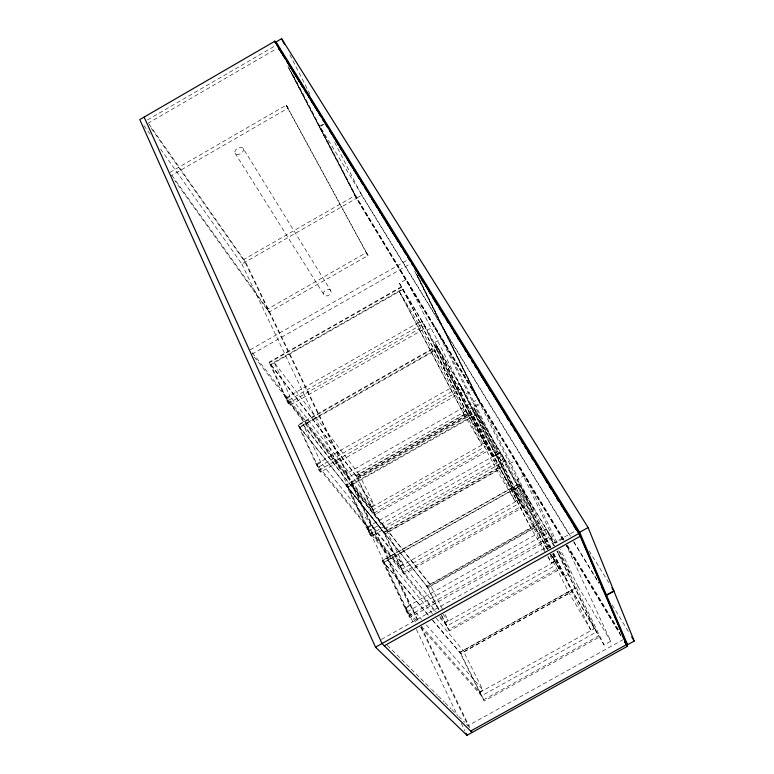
<?xml version="1.0" encoding="UTF-8"?>
<svg xmlns="http://www.w3.org/2000/svg" width="774" height="774" viewBox="0 0 774 774"><rect width="100%" height="100%" fill="white"/><g stroke="black" fill="none" stroke-linecap="round" stroke-linejoin="round"><path stroke-width="0.58" stroke-dasharray="3.87 2.9" d="M147.534 119.883L275.592 45.589M147.805 123.376L276.212 48.897M169.825 172.457L286.303 105.129L288.083 108.128L171.267 175.63M570.506 536.266L319.739 126.152L323.832 123.792M324.103 124.304L320.01 126.665L356.998 197.951L564.323 540.262M160.605 149.063L241.827 264.011L356.688 198.212L288.992 67.899M356.998 197.951L361.729 195.232L333.865 140.8M171.934 175.408L267.514 309.126L366.325 252.614L368.018 255.507L268.965 312.135L174.779 180.545M250.099 349.848L407.763 259.841M252.024 354.105L410.22 263.828M401.406 286.757L269.033 362.232L357.085 477.045L467.941 414.429L399.432 283.236L406.234 279.356L473.243 410.752L498.775 453.554L492.922 456.853L467.573 413.955L473.243 410.752M270.823 364.748L402.857 289.486M285.974 397.942L421.637 320.794L485.037 443.241L371.52 507.231L285.974 397.942L287.377 400.971L372.845 509.96L486.585 445.863L423.359 323.658L287.377 400.971M286.496 398.6L290.095 396.559L374.171 505.064L371.152 506.767M484.766 442.728L481.728 444.44L418.395 323.6L422.024 321.539M288.102 403.447L424.742 325.777L425.894 328.002L289.66 405.431L288.102 403.447L269.033 362.232M492.922 456.853L427.5 330.15L434.562 326.135L498.775 453.554M434.853 342.447L441.983 338.393L505.403 464.681L533.034 511.004L526.93 514.429L499.501 467.999L434.853 342.447L465.735 394.082L526.93 514.429M319.004 470.234L462.562 389.012L463.645 391.151L320.542 472.101L319.004 470.234L298.029 424.907L436.894 346.094L500.256 469.121L384.852 534.031L298.271 425.439L437.194 346.597M299.828 427.383L438.326 348.793M316.547 463.955L459.03 383.314L518.57 499.994L400.313 566.355L316.547 463.955L318.085 467.293L401.754 569.316L520.254 502.829L460.917 386.478L318.085 467.293M317.059 464.584L320.833 462.446L403.109 564.159L399.955 565.929M518.319 499.501L515.155 501.281L455.576 386.187L459.388 384.03M465.735 394.082L473.166 389.883L533.034 511.004M252.324 352.702L346.588 473.514L478.119 399.171L416.431 274.228M254.249 356.949L348.435 477.364L480.344 402.848L418.395 277.208M547.857 549.695L534.07 526.514L473.843 407.637L481.351 403.399L540.223 523.069L553.691 545.651M356.195 476.039L467.351 413.248M369.837 534.534L504.329 458.856L505.335 460.869L371.288 536.295L369.837 534.534L346.104 484.756L475.962 411.42L534.979 527.887L428.003 587.805L346.375 485.337L476.291 411.971M347.855 487.194L477.355 414.071M374.152 512.93L488.268 448.639L467.109 412.832L355.982 475.604L374.152 512.93L375.235 514.313L489.062 450.187L488.268 448.639M434.543 611.17L368.608 531.099L366.866 527.442L500.285 452.316L548.524 548.708M367.35 528.032L371.327 525.788L439.042 609.361M544.838 550.024L496.608 455.247L500.623 452.993M368.608 531.099L502.374 455.809L548.698 548.485M383.778 532.686L499.472 467.602M499.501 467.999L505.403 464.681M298.029 424.907L384.62 533.567L499.985 468.667M549.346 547.799L507.996 464.729L515.823 460.327L556.1 544.016M550.73 547.886L516.984 479.764L524.898 475.313L557.725 543.977M408.624 615.872L550.691 536.382L551.591 538.24L410.017 617.429L408.624 615.872L382.259 560.589L519.18 483.682L550.566 547.083M519.286 483.866L382.356 560.782L428.796 615.746M383.788 562.475L520.254 485.83M403.215 572.605L522.111 505.906L499.201 467.148L383.546 532.212L403.215 572.605L404.26 573.882L522.856 507.367L522.111 505.906M426.996 586.537L540.223 523.069M346.104 484.756L427.741 587.292L534.689 527.404M415.919 621.735L407.114 611.789L405.17 607.716L546.047 528.855L554.484 546.202M405.634 608.248L409.833 605.897L421.627 619.471M550.159 548.04L542.11 531.844L546.357 529.474M407.114 611.789L548.369 532.735L554.658 545.68M381.398 639.401L575.488 530.867M563.22 538.598L554.948 543.232L516.984 479.764M444.886 622.46L448.165 620.632L444.992 614.295M547.818 556.835L551.417 562.95L554.726 561.102M439.884 616.375L445.205 622.857L554.948 561.556L551.204 554.058M439.903 617.681L446.801 626.06L556.777 564.643L551.388 553.874M441.199 615.069L448.485 629.688L558.838 568.068L550.508 553.971M448.485 629.688L449.452 630.868L559.515 569.422L558.838 568.068M550.478 554.29L563.849 576.92L570.215 573.37L559.234 550.546M459.833 652.492L578.043 586.479L560.328 549.424M432.589 620.168L460.704 653.459L572.392 591.21M479.512 692.004L482.947 690.098L463.104 650.46M568.368 591.781L590.901 630.104L594.364 628.178M421.52 626.263L479.822 692.362L594.558 628.594L556.903 551.165M420.717 627.153L481.563 695.845L596.551 631.961L557.28 551.069M483.44 699.889L598.853 635.783L571.744 589.904L459.756 652.327L483.44 699.889L484.36 700.925L599.444 637.002L598.853 635.783M553.41 553.294L571.618 590.059L604.068 644.984L610.725 641.288L566.258 545.157M623.515 639.459L468.106 725.702L465.551 723.158M387.348 645.322L430.702 688.473M431.553 689.315L437.503 695.245M438.355 696.087L444.305 702.008M445.156 702.86L451.107 708.781M451.958 709.623L457.908 715.544M458.75 716.395L464.71 722.316M405.17 607.716L417.873 622.122M426.348 624.908L482.947 690.098M382.259 560.589L428.709 615.572M432.676 620.342L460.791 653.624L572.479 591.375L553.226 552.452M432.443 613.705L387.774 559.989L409.833 605.897M436.197 618.145L463.181 650.624M366.866 527.442L436.081 611.741M442.844 614.053L448.165 620.632M303.505 425.303L386.845 530.954M351.725 485.008L430.199 584.747M359.146 474.375L274.102 362.28L290.095 396.559M143.945 125.485L150.195 134.328M148.937 123.975L245.493 261.912L418.599 621.348M151.249 128.3L245.116 262.231M235.093 153.213L323.842 294.604M589.062 550.778L608.751 582.648M243.268 148.492A4.721 3.164 -31.9 0 1 238.421 154.471A4.721 3.164 -31.9 0 1 235.857 149.624A4.721 3.164 -31.9 0 1 243.268 148.492L330.769 290.647A3.986 3.028 -31.9 0 1 326.822 295.939A3.986 3.028 -31.9 0 1 324.335 291.314A3.986 3.028 -31.9 0 1 330.769 290.647M573.65 541.413L599.018 583.006M361.729 195.232L570.032 536.024M573.805 542.197L598.979 583.383M612.195 605.007L629.813 633.829M567.458 545.438L620.071 632.31M563.549 540L355.092 195.57L243.771 259.445L417.747 621.048M566.674 545.167L619.887 633.084M354.966 195.638L563.385 540.088M566.51 545.254L621.27 635.899M562.891 539.768L356.35 198.308L287.744 66.361M566.655 545.97L621.106 635.996M399.432 283.236L427.5 330.15M473.843 407.637L507.996 464.729M425.894 328.002L402.596 289.031L270.6 364.273L289.66 405.431M463.645 391.151L438.026 348.3L299.586 426.861L320.542 472.101M505.335 460.869L477.026 413.519L347.584 486.614L371.288 536.295M551.591 538.24L520.147 485.646L383.691 562.282L410.017 617.429M557.367 551.814L570.215 573.37M578.043 586.479L610.725 641.288M418.395 323.6L399.055 291.053L464.129 414.516L481.728 444.44M455.576 386.187L434.32 350.399L496.376 469.344M496.608 455.247L473.127 415.725L530.741 527.781L544.819 551.736M542.11 531.844L516.035 487.959L547.324 550.033M287.928 108.215L286.157 105.216L367.892 255.584L366.199 252.692M547.779 549.346L533.963 525.972L426.745 586.034L438.568 609.786M496.105 468.889L515.155 501.281M286.303 105.129L368.018 255.507M399.326 291.508L464.381 414.932M293.191 74.981L319.739 126.152M287.889 66.274L356.562 198.289M473.446 416.267L531.022 528.274M289.824 54.741L310.074 94.322M548.127 556.487L551.417 562.95M550.024 555.384L568.464 591.936M442.351 609.022L429.947 584.235L351.444 484.437L371.327 525.788M552.578 554.261L563.849 576.92M427.741 587.292L438.723 609.332M441.944 615.794L449.452 630.868M460.704 653.459L484.36 700.925M445.205 622.857L446.801 626.06M479.822 692.362L481.563 695.845M552.839 553.439L590.901 630.104M414.661 271.094L477.974 399.258M416.615 274.064L480.199 402.925M358.933 473.94L374.171 505.064M403.109 564.159L386.623 530.49L303.263 424.771L320.833 462.446M357.085 477.045L375.235 514.313M384.62 533.567L404.26 573.882M371.52 507.231L372.845 509.96M400.313 566.355L401.754 569.316M558.605 550.807L604.068 644.984M421.22 626.795L470.002 728.092M420.892 627.579L468.58 726.689M267.514 309.126L268.965 312.135M346.588 473.514L348.435 477.364M241.827 264.011L413.809 624.028M416.412 629.475L457.066 714.576M461.236 723.303L464.884 730.937M401.677 287.212L269.255 362.706L357.298 477.481L468.183 414.845L401.677 287.212"/><path stroke-width="1.16" d="M274.857 41.206L139.784 119.593L375.506 647.18L466.964 735.3L627.54 646.242L579.233 533.276L274.857 41.206L285.674 59.288M276.037 41.931L281.61 38.7L588.114 527.558L613.83 590.872L606.41 594.993L579.697 532.26L276.037 41.931L283.226 55.796M579.697 532.26L588.114 527.558M375.506 647.18L579.233 533.276M384.291 645.787L580.461 536.14L576.765 530.151M613.985 591.239L634.216 641.036L627.588 644.713L606.574 595.37L613.985 591.239L611.924 587.785M470.679 731.043L626.776 644.461L624.899 641.356M472.101 732.456L382.008 643.542L144.109 117.077M286.941 61.349L321.249 116.845M322.526 118.896L328.244 128.145M329.511 130.196L332.056 134.308M333.323 136.369L363.819 185.692M365.086 187.753L367.631 191.865M368.898 193.916L370.804 197.002M372.081 199.053L406.379 254.549M407.656 256.61L410.191 260.712M411.468 262.773L424.171 283.323M425.439 285.383L431.157 294.633M432.434 296.684L448.949 323.406M450.216 325.457L466.741 352.18M468.009 354.24L470.553 358.343M471.821 360.403L473.727 363.49M474.994 365.541L477.539 369.653M478.806 371.704L509.302 421.037M510.579 423.088L513.114 427.2M514.391 429.26L516.297 432.337M518.203 435.423L520.109 438.51M521.376 440.561L523.282 443.647M525.188 446.724L534.079 461.12M535.356 463.171L548.06 483.721M549.327 485.782L551.872 489.894M553.139 491.945L555.684 496.057M556.951 498.108L558.857 501.194M560.763 504.28L565.842 512.504M567.119 514.555L569.654 518.667M570.931 520.718L576.649 529.967M279.172 49.101L281.717 53.212M282.984 55.264L284.89 58.35M286.796 61.427L295.687 75.823M296.964 77.874L299.499 81.986M300.767 84.047L302.673 87.123M304.579 90.21L306.485 93.296M308.391 96.373L309.668 98.433M310.935 100.485L313.47 104.596M314.747 106.657L317.282 110.759M318.559 112.82L320.465 115.906M322.371 118.983L324.267 122.069M325.544 124.121L327.45 127.207M329.356 130.293L331.262 133.38M333.168 136.456L334.436 138.517M335.703 140.568L338.248 144.68M339.515 146.731L342.06 150.843M343.327 152.904L345.233 155.99M347.139 159.067L352.218 167.29M353.486 169.351L356.03 173.453M357.298 175.514L359.842 179.626M361.11 181.677L363.016 184.763M364.922 187.85L366.828 190.926M368.734 194.013L370.001 196.064M371.907 199.15L373.813 202.237M375.719 205.323L376.986 207.374M379.531 211.486L380.798 213.537M382.075 215.598L384.61 219.71M385.878 221.761L394.779 236.147M396.046 238.208L398.581 242.32M399.858 244.371L401.764 247.457M403.67 250.544L405.576 253.62M407.482 256.707L410.22 261.138M411.284 262.87L412.561 264.931M415.096 269.042L416.373 271.094M418.279 274.18L419.547 276.231M422.082 280.343L423.359 282.404M428.438 290.627L430.344 293.704M432.25 296.79L437.329 305.014M438.597 307.065L441.141 311.177M442.409 313.238L444.315 316.314M446.221 319.401L448.127 322.487M453.845 331.736L455.112 333.788M457.657 337.899L458.924 339.96M464.642 349.209L465.909 351.261M467.815 354.347L469.092 356.398M471.627 360.51L472.895 362.571M474.801 365.647L476.078 367.708M478.613 371.82L479.89 373.871M481.157 375.932L483.692 380.034M484.969 382.095L486.875 385.181M488.781 388.258L490.687 391.344M506.564 417.041L508.47 420.118M510.376 423.204L511.643 425.265M514.188 429.367L515.455 431.428M521.173 440.677L522.44 442.728M524.985 446.84L526.252 448.901M527.52 450.952L529.426 454.038M531.332 457.124L533.238 460.201M545.302 479.735L547.208 482.812M549.114 485.898L551.02 488.984M556.738 498.233L558.006 500.285M573.892 525.981L575.798 529.068M601.533 587.127L606.574 595.37M631.7 636.915L634.216 641.036M622.577 636.441L627.588 644.713M624.724 641.452L627.54 646.242M624.86 642.197L627.366 646.338L579.02 533.402L274.712 41.293L275.67 43.141M280.111 50.803L278.447 47.601L279.414 49.817M281.61 38.7L284.348 44.05M465.929 733.113L466.964 735.3"/></g></svg>
